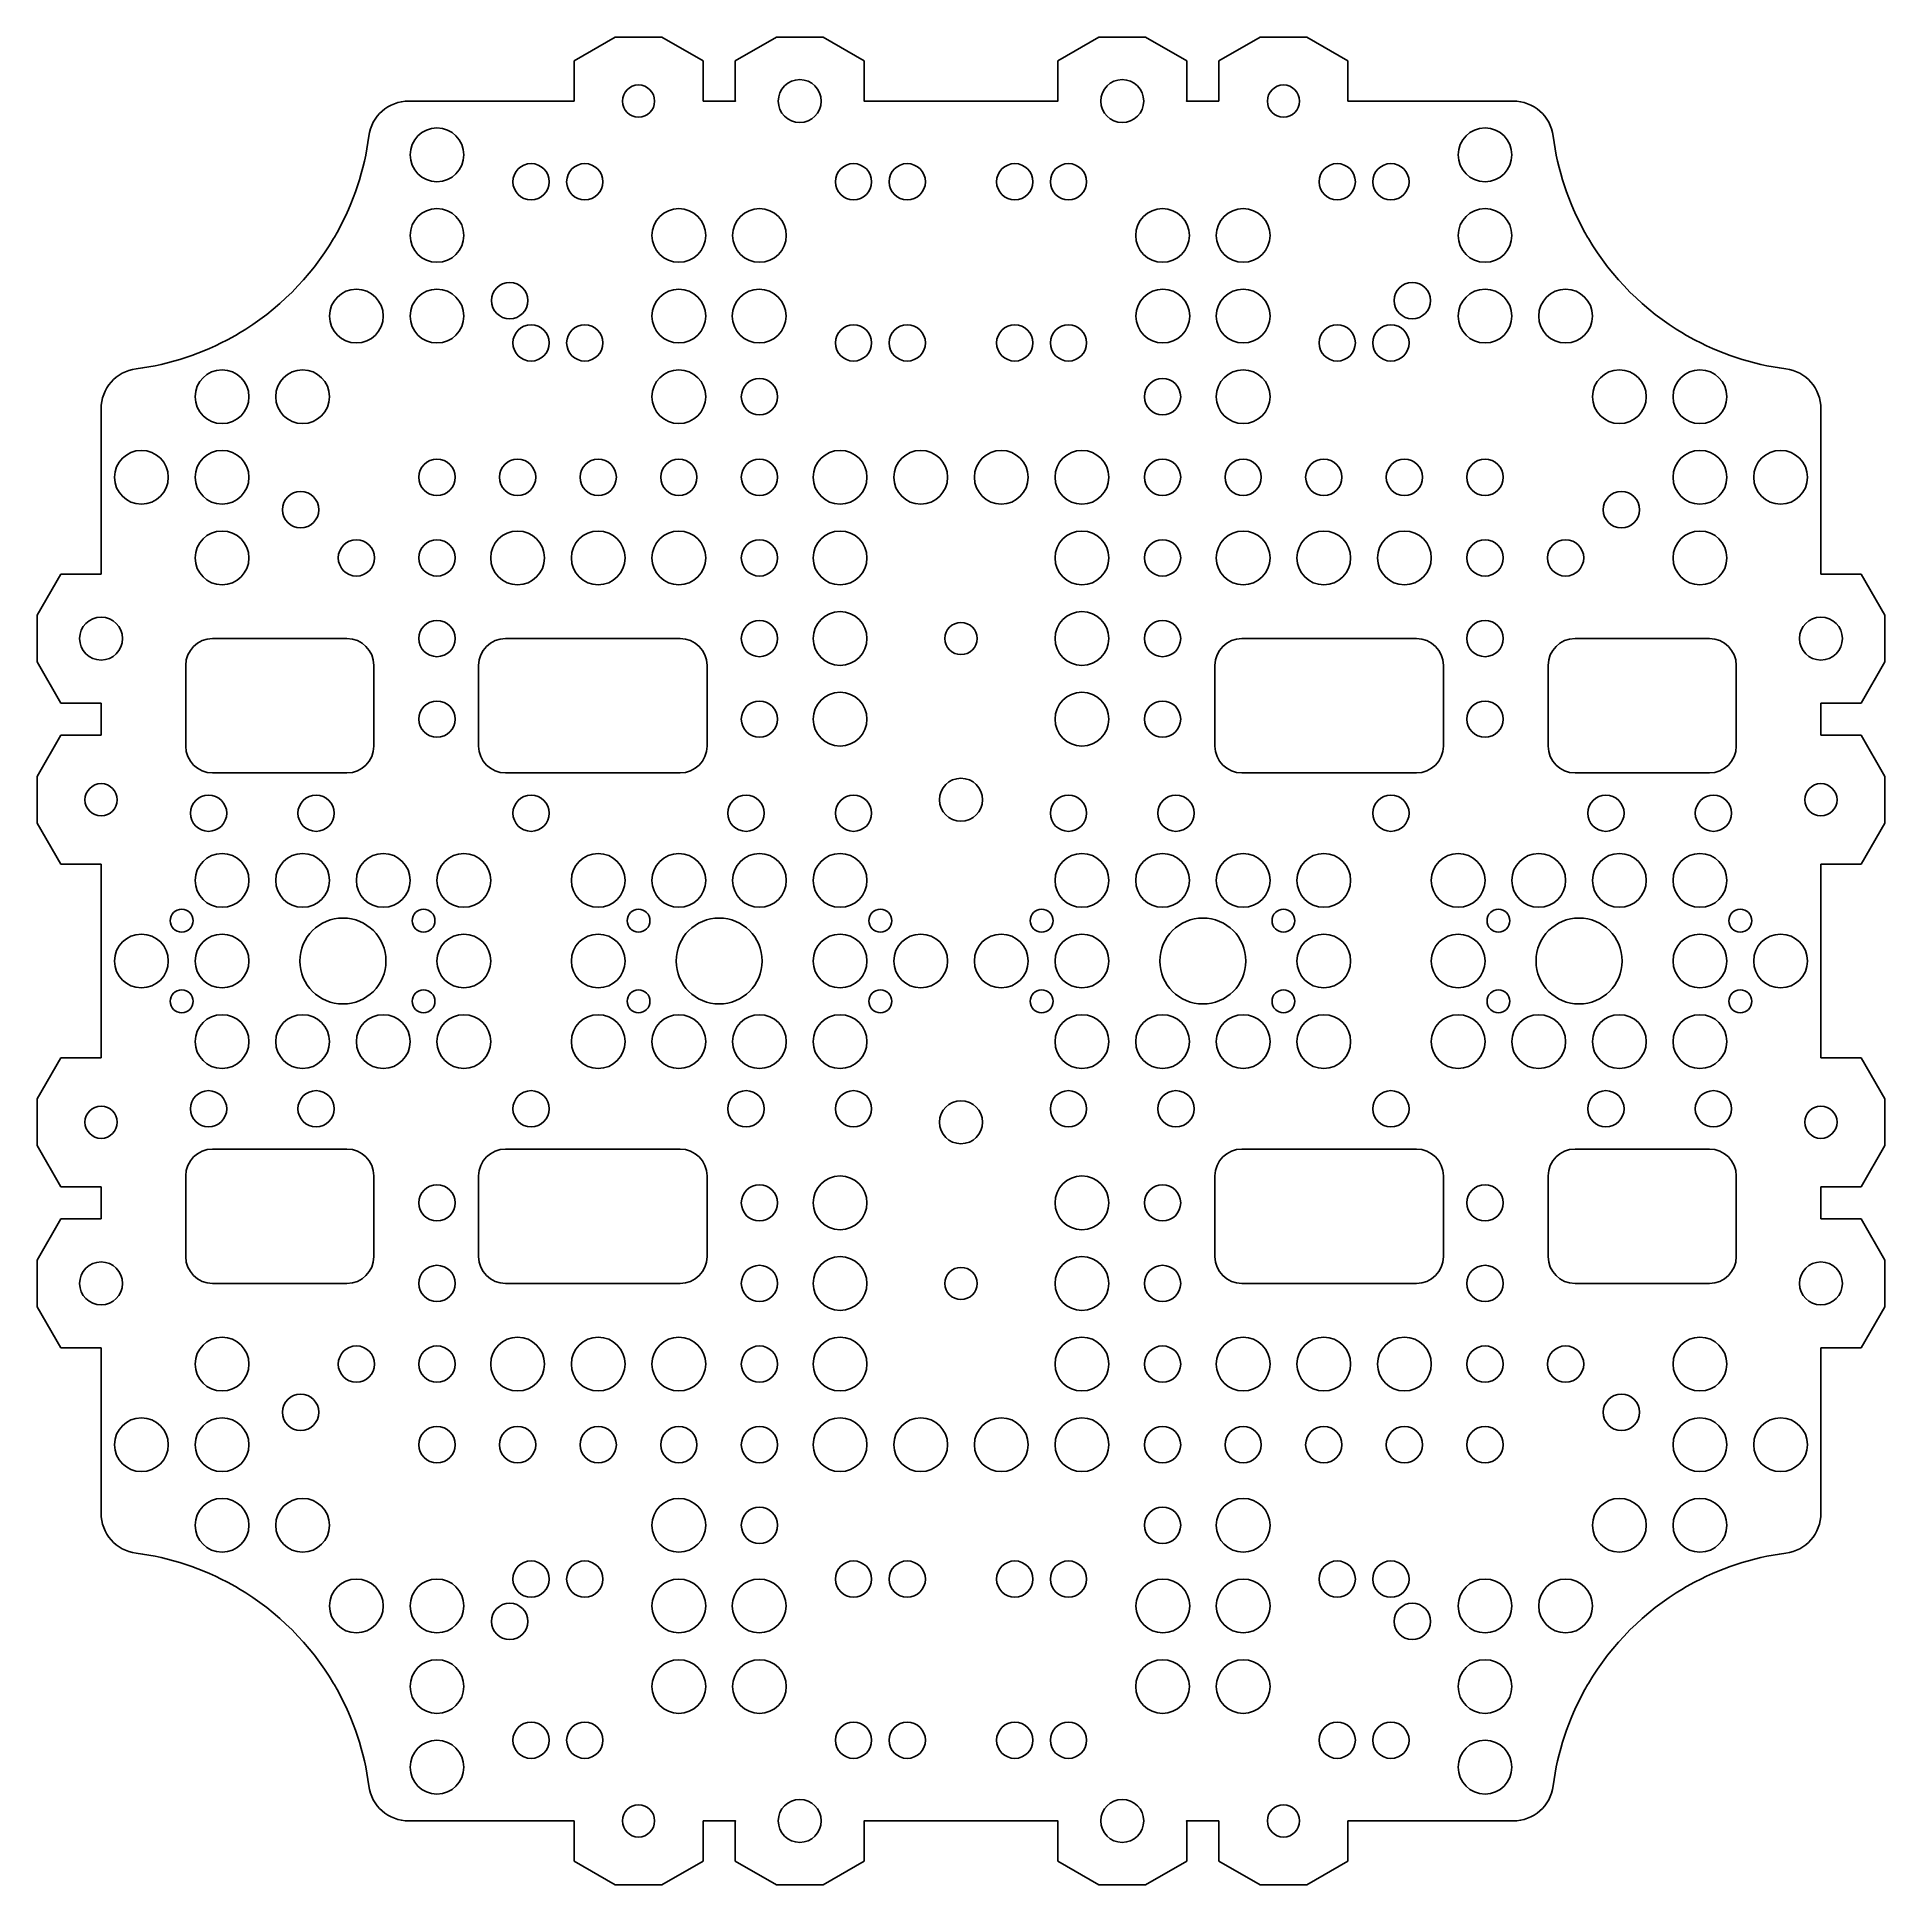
# Model space of a CAD drawing. Header units: millimetres. Extents: x -69 to 69, y -69 to 69.
import ezdxf

# ---------------------------------------------------------------- set-up
doc = ezdxf.new("R2010")
doc.units = ezdxf.units.MM
doc.header["$PDSIZE"] = -1

msp = doc.modelspace()

# ---------------------------------------------------------------- linework, layer by layer
at = {"color": 7, "linetype": 'Continuous', "lineweight": 25}
for p, q in [((-28.8, 67), (-25.73, 68.77)), ((28.8, 67), (25.73, 68.77)), ((-25.73, 68.77), (-22.27, 68.77)), ((-22.27, 68.77), (-19.2, 67)), ((-13.73, 68.77), (-16.8, 67)), ((-13.73, 68.77), (-10.27, 68.77)), ((-7.2, 67), (-10.27, 68.77)), ((7.2, 67), (10.27, 68.77)), ((13.73, 68.77), (10.27, 68.77)), ((13.73, 68.77), (16.8, 67)), ((22.27, 68.77), (19.2, 67)), ((25.73, 68.77), (22.27, 68.77)), ((-28.8, 66.77), (-28.8, 64)), ((-19.2, 66.77), (-19.2, 64)), ((-16.8, 64), (-16.8, 67)), ((-7.2, 64), (-7.2, 67)), ((7.2, 64), (7.2, 67)), ((16.8, 64), (16.8, 67)), ((19.2, 66.77), (19.2, 64)), ((28.8, 66.77), (28.8, 64)), ((-41.1, 64), (-28.8, 64)), ((41.1, 64), (28.8, 64)), ((-64, 28.8), (-64, 41.1)), ((64, 28.8), (64, 41.1)), ((-67, 28.8), (-68.77, 25.73)), ((-64, 28.8), (-67, 28.8)), ((64, 28.8), (67, 28.8)), ((67, 28.8), (68.77, 25.73)), ((-68.77, 22.27), (-68.77, 25.73)), ((68.77, 22.27), (68.77, 25.73)), ((-45.7, 24), (-55.7, 24)), ((-20.9, 24), (-33.9, 24)), ((20.9, 24), (33.9, 24)), ((45.7, 24), (55.7, 24)), ((-68.77, 22.27), (-67, 19.2)), ((68.77, 22.27), (67, 19.2)), ((-57.7, 22), (-57.7, 16)), ((-43.7, 16), (-43.7, 22)), ((-35.9, 22), (-35.9, 16)), ((-18.9, 16), (-18.9, 22)), ((18.9, 16), (18.9, 22)), ((35.9, 22), (35.9, 16)), ((43.7, 16), (43.7, 22)), ((57.7, 22), (57.7, 16)), ((-64, 19.2), (-67, 19.2)), ((-64, 16.8), (-64, 19.2)), ((64, 16.8), (64, 19.2)), ((64, 19.2), (67, 19.2)), ((-68.77, 13.73), (-67, 16.8)), ((-66.77, 16.8), (-64, 16.8)), ((66.77, 16.8), (64, 16.8)), ((68.77, 13.73), (67, 16.8)), ((-55.7, 14), (-45.7, 14)), ((-33.9, 14), (-20.9, 14)), ((33.9, 14), (20.9, 14)), ((55.7, 14), (45.7, 14)), ((-68.77, 10.27), (-68.77, 13.73)), ((68.77, 10.27), (68.77, 13.73)), ((-67, 7.2), (-68.77, 10.27)), ((67, 7.2), (68.77, 10.27)), ((-64, 7.2), (-66.77, 7.2)), ((64, 7.2), (66.77, 7.2)), ((-67, -7.2), (-68.77, -10.27)), ((-64, -7.2), (-66.77, -7.2)), ((64, -7.2), (66.77, -7.2)), ((67, -7.2), (68.77, -10.27)), ((-68.77, -10.27), (-68.77, -13.73)), ((68.77, -10.27), (68.77, -13.73)), ((-68.77, -13.73), (-67, -16.8)), ((68.77, -13.73), (67, -16.8)), ((-55.7, -14), (-45.7, -14)), ((-33.9, -14), (-20.9, -14)), ((33.9, -14), (20.9, -14)), ((55.7, -14), (45.7, -14)), ((-57.7, -22), (-57.7, -16)), ((-43.7, -16), (-43.7, -22)), ((-35.9, -22), (-35.9, -16)), ((-18.9, -16), (-18.9, -22)), ((18.9, -16), (18.9, -22)), ((35.9, -22), (35.9, -16)), ((43.7, -16), (43.7, -22)), ((57.7, -22), (57.7, -16)), ((-66.77, -16.8), (-64, -16.8)), ((-64, -16.8), (-64, -19.2)), ((66.77, -16.8), (64, -16.8)), ((64, -16.8), (64, -19.2)), ((-68.77, -22.27), (-67, -19.2)), ((-64, -19.2), (-67, -19.2)), ((64, -19.2), (67, -19.2)), ((68.77, -22.27), (67, -19.2)), ((-68.77, -22.27), (-68.77, -25.73)), ((68.77, -22.27), (68.77, -25.73)), ((-45.7, -24), (-55.7, -24)), ((-20.9, -24), (-33.9, -24)), ((20.9, -24), (33.9, -24)), ((45.7, -24), (55.7, -24)), ((-67, -28.8), (-68.77, -25.73)), ((67, -28.8), (68.77, -25.73)), ((-64, -28.8), (-67, -28.8)), ((-64, -28.8), (-64, -41.1)), ((64, -28.8), (64, -41.1)), ((64, -28.8), (67, -28.8)), ((-41.1, -64), (-28.8, -64)), ((-28.8, -66.77), (-28.8, -64)), ((-19.2, -66.77), (-19.2, -64)), ((-16.8, -64), (-16.8, -67)), ((-7.2, -64), (-7.2, -67)), ((7.2, -64), (7.2, -67)), ((16.8, -64), (16.8, -67)), ((19.2, -66.77), (19.2, -64)), ((28.8, -66.77), (28.8, -64)), ((41.1, -64), (28.8, -64)), ((-28.8, -67), (-25.73, -68.77)), ((-22.27, -68.77), (-19.2, -67)), ((-13.73, -68.77), (-16.8, -67)), ((-7.2, -67), (-10.27, -68.77)), ((7.2, -67), (10.27, -68.77)), ((13.73, -68.77), (16.8, -67)), ((22.27, -68.77), (19.2, -67)), ((28.8, -67), (25.73, -68.77)), ((-25.73, -68.77), (-22.27, -68.77)), ((-13.73, -68.77), (-10.27, -68.77)), ((13.73, -68.77), (10.27, -68.77)), ((25.73, -68.77), (22.27, -68.77))]:
    msp.add_line(p, q, dxfattribs=at)
for p, q in [((-16.8, 64), (-19.2, 64)), ((-3, 64), (-7.2, 64)), ((-3, 64), (3, 64)), ((3, 64), (7.2, 64)), ((16.8, 64), (19.2, 64)), ((-64, 7.2), (-64, -7.2)), ((64, 7.2), (64, -7.2)), ((-16.8, -64), (-19.2, -64)), ((-3, -64), (-7.2, -64)), ((-3, -64), (3, -64)), ((3, -64), (7.2, -64)), ((16.8, -64), (19.2, -64))]:
    msp.add_line(p, q)
for centre, radius in [((-24, 64), 1.2), ((-12, 64), 1.6), ((12, 64), 1.6), ((24, 64), 1.2), ((-39, 60), 2), ((39, 60), 2), ((-32, 58), 1.35), ((-28, 58), 1.35), ((-8, 58), 1.35), ((-4, 58), 1.35), ((4, 58), 1.35), ((8, 58), 1.35), ((28, 58), 1.35), ((32, 58), 1.35), ((-39, 54), 2), ((-21, 54), 2), ((-15, 54), 2), ((15, 54), 2), ((21, 54), 2), ((39, 54), 2), ((-45, 48), 2), ((-39, 48), 2), ((-21, 48), 2), ((-15.02, 48), 2), ((15.02, 48), 2), ((21, 48), 2), ((39, 48), 2), ((45, 48), 2), ((-32, 46), 1.35), ((-28, 46), 1.35), ((-8, 46), 1.35), ((-4, 46), 1.35), ((4, 46), 1.35), ((8, 46), 1.35), ((28, 46), 1.35), ((32, 46), 1.35), ((-55, 42), 2), ((-49, 42), 2), ((-21, 42), 2), ((-15, 42), 1.35), ((15, 42), 1.35), ((21, 42), 2), ((49, 42), 2), ((55, 42), 2), ((-61, 36), 2), ((-55, 36), 2), ((-39, 36), 1.35), ((-33, 36), 1.35), ((-27, 36), 1.35), ((-21, 36), 1.35), ((-15, 36), 1.35), ((-9, 36), 2), ((-3, 36), 2), ((3, 36), 2), ((9, 36), 2), ((15, 36), 1.35), ((21, 36), 1.35), ((27, 36), 1.35), ((33, 36), 1.35), ((39, 36), 1.35), ((55, 36), 2), ((61, 36), 2), ((-49.15, 33.59), 1.35), ((49.15, 33.59), 1.35), ((-55, 30), 2), ((-33, 30), 2), ((-27, 30), 2), ((-21, 30), 2), ((-9, 30), 2), ((9, 30), 2), ((21, 30), 2), ((27, 30), 2), ((33, 30), 2), ((55, 30), 2), ((-45, 30), 1.35), ((-39, 30), 1.35), ((-15, 30), 1.35), ((15, 30), 1.35), ((39, 30), 1.35), ((45, 30), 1.35), ((-64, 24), 1.6), ((-39, 24), 1.35), ((-15, 24), 1.35), ((-9, 24), 2), ((0, 24), 1.2), ((9, 24), 2), ((15, 24), 1.35), ((39, 24), 1.35), ((64, 24), 1.6), ((-39, 18), 1.35), ((-15, 18), 1.35), ((-9, 18), 2), ((9, 18), 2), ((15, 18), 1.35), ((39, 18), 1.35), ((-64, 12), 1.2), ((0, 12), 1.6), ((64, 12), 1.2), ((-56, 11), 1.35), ((-48, 11), 1.35), ((-32, 11), 1.35), ((-16, 11), 1.35), ((-8, 11), 1.35), ((8, 11), 1.35), ((16, 11), 1.35), ((32, 11), 1.35), ((48, 11), 1.35), ((56, 11), 1.35), ((-55, 6), 2), ((-49, 6), 2), ((-43, 6), 2), ((-37, 6), 2), ((-27, 6), 2), ((-21, 6), 2), ((-15, 6), 2), ((-9, 6), 2), ((9, 6), 2), ((15, 6), 2), ((21, 6), 2), ((27, 6), 2), ((37, 6), 2), ((43, 6), 2), ((49, 6), 2), ((55, 6), 2), ((-58, 3), 0.85), ((-46, 0), 3.2), ((-40, 3), 0.85), ((-24, 3), 0.85), ((-18, 0), 3.2), ((-6, 3), 0.85), ((6, 3), 0.85), ((18, 0), 3.2), ((24, 3), 0.85), ((40, 3), 0.85), ((46, 0), 3.2), ((58, 3), 0.85), ((-61, 0), 2), ((-55, 0), 2), ((-37, 0), 2), ((-27, 0), 2), ((-9, 0), 2), ((-3, 0), 2), ((3, 0), 2), ((9, 0), 2), ((27, 0), 2), ((37, 0), 2), ((55, 0), 2), ((61, 0), 2), ((-58, -3), 0.85), ((-40, -3), 0.85), ((-24, -3), 0.85), ((-6, -3), 0.85), ((6, -3), 0.85), ((24, -3), 0.85), ((40, -3), 0.85), ((58, -3), 0.85), ((-55, -6), 2), ((-49, -6), 2), ((-43, -6), 2), ((-37, -6), 2), ((-27, -6), 2), ((-21, -6), 2), ((-15, -6), 2), ((-9, -6), 2), ((9, -6), 2), ((15, -6), 2), ((21, -6), 2), ((27, -6), 2), ((37, -6), 2), ((43, -6), 2), ((49, -6), 2), ((55, -6), 2), ((-64, -12), 1.2), ((-56, -11), 1.35), ((-48, -11), 1.35), ((-32, -11), 1.35), ((-16, -11), 1.35), ((-8, -11), 1.35), ((0, -12), 1.6), ((8, -11), 1.35), ((16, -11), 1.35), ((32, -11), 1.35), ((48, -11), 1.35), ((56, -11), 1.35), ((64, -12), 1.2), ((-9, -18), 2), ((9, -18), 2), ((-39, -18), 1.35), ((-15, -18), 1.35), ((15, -18), 1.35), ((39, -18), 1.35), ((-9, -24), 2), ((9, -24), 2), ((-64, -24), 1.6), ((-39, -24), 1.35), ((-15, -24), 1.35), ((0, -24), 1.2), ((15, -24), 1.35), ((39, -24), 1.35), ((64, -24), 1.6), ((-55, -30), 2), ((-45, -30), 1.35), ((-39, -30), 1.35), ((-33, -30), 2), ((-27, -30), 2), ((-21, -30), 2), ((-15, -30), 1.35), ((-9, -30), 2), ((9, -30), 2), ((15, -30), 1.35), ((21, -30), 2), ((27, -30), 2), ((33, -30), 2), ((39, -30), 1.35), ((45, -30), 1.35), ((55, -30), 2), ((-49.15, -33.59), 1.35), ((49.15, -33.59), 1.35), ((-61, -36), 2), ((-55, -36), 2), ((-9, -36), 2), ((-3, -36), 2), ((3, -36), 2), ((9, -36), 2), ((55, -36), 2), ((61, -36), 2), ((-39, -36), 1.35), ((-33, -36), 1.35), ((-27, -36), 1.35), ((-21, -36), 1.35), ((-15, -36), 1.35), ((15, -36), 1.35), ((21, -36), 1.35), ((27, -36), 1.35), ((33, -36), 1.35), ((39, -36), 1.35), ((-55, -42), 2), ((-49, -42), 2), ((-21, -42), 2), ((-15, -42), 1.35), ((15, -42), 1.35), ((21, -42), 2), ((49, -42), 2), ((55, -42), 2), ((-32, -46), 1.35), ((-28, -46), 1.35), ((-8, -46), 1.35), ((-4, -46), 1.35), ((4, -46), 1.35), ((8, -46), 1.35), ((28, -46), 1.35), ((32, -46), 1.35), ((-45, -48), 2), ((-39, -48), 2), ((-21, -48), 2), ((-15.02, -48), 2), ((15.02, -48), 2), ((21, -48), 2), ((39, -48), 2), ((45, -48), 2), ((-39, -54), 2), ((-21, -54), 2), ((-15, -54), 2), ((15, -54), 2), ((21, -54), 2), ((39, -54), 2), ((-32, -58), 1.35), ((-28, -58), 1.35), ((-8, -58), 1.35), ((-4, -58), 1.35), ((4, -58), 1.35), ((8, -58), 1.35), ((28, -58), 1.35), ((32, -58), 1.35), ((-39, -60), 2), ((39, -60), 2), ((-24, -64), 1.2), ((-12, -64), 1.6), ((12, -64), 1.6), ((24, -64), 1.2)]:
    msp.add_circle(centre, radius, dxfattribs=at)
for centre in [(-33.59, 49.15), (33.59, 49.15), (-33.59, -49.15), (33.59, -49.15)]:
    msp.add_circle(centre, 1.35)
for centre, radius, start, end in [((-41.1, 61), 3, 90, 172.5379), ((41.1, 61), 3, 7.4621, 90), ((-64, 64), 20.1, 330.8805, 352.5379), ((64, 64), 20.1, 187.4621, 209.1195), ((-64, 64), 20.1, 300.5961, 329.4039), ((64, 64), 20.1, 210.5961, 239.4039), ((-64, 64), 20.1, 277.4621, 299.1195), ((64, 64), 20.1, 240.8805, 262.5379), ((-61, 41.1), 3, 97.4621, 180), ((61, 41.1), 3, 360, 82.5379), ((-55.7, 22), 2, 90, 180), ((-45.7, 22), 2, 360, 90), ((-33.9, 22), 2, 90, 180), ((-20.9, 22), 2, 360, 90), ((20.9, 22), 2, 90, 180), ((33.9, 22), 2, 360, 90), ((45.7, 22), 2, 90, 180), ((55.7, 22), 2, 360, 90), ((-55.7, 16), 2, 180, 270), ((-45.7, 16), 2, 270, 360), ((-33.9, 16), 2, 180, 270), ((-20.9, 16), 2, 270, 360), ((20.9, 16), 2, 180, 270), ((33.9, 16), 2, 270, 360), ((45.7, 16), 2, 180, 270), ((55.7, 16), 2, 270, 360), ((-55.7, -16), 2, 90, 180), ((-45.7, -16), 2, 0, 90), ((-33.9, -16), 2, 90, 180), ((-20.9, -16), 2, 0, 90), ((20.9, -16), 2, 90, 180), ((33.9, -16), 2, 0, 90), ((45.7, -16), 2, 90, 180), ((55.7, -16), 2, 0, 90), ((-55.7, -22), 2, 180, 270), ((-45.7, -22), 2, 270, 0), ((-33.9, -22), 2, 180, 270), ((-20.9, -22), 2, 270, 0), ((20.9, -22), 2, 180, 270), ((33.9, -22), 2, 270, 0), ((45.7, -22), 2, 180, 270), ((55.7, -22), 2, 270, 0), ((-61, -41.1), 3, 180, 262.5379), ((61, -41.1), 3, 277.4621, 0), ((-64, -64), 20.1, 60.8805, 82.5379), ((64, -64), 20.1, 97.4621, 119.1195), ((-64, -64), 20.1, 30.5961, 59.4039), ((64, -64), 20.1, 120.5961, 149.4039), ((-64, -64), 20.1, 7.4621, 29.1195), ((64, -64), 20.1, 150.8805, 172.5379), ((-41.1, -61), 3, 187.4621, 270), ((41.1, -61), 3, 270, 352.5379)]:
    msp.add_arc(centre, radius, start, end, dxfattribs=at)
for points, knots in [([(-28.8, 66.77), (-28.8, 66.79), (-28.8, 66.83), (-28.8, 66.87), (-28.8, 66.91), (-28.8, 66.95), (-28.8, 66.99), (-28.8, 67), (-28.8, 67)], [0, 0, 0, 0, 0.1409265, 0.2716224, 0.3922859, 0.5031698, 0.7482974, 1, 1, 1, 1]), ([(-19.2, 66.77), (-19.2, 66.8), (-19.2, 66.84), (-19.2, 66.9), (-19.2, 66.95), (-19.2, 66.98), (-19.2, 67), (-19.2, 67), (-19.2, 67)], [0, 0, 0, 0, 0.182434, 0.352352, 0.514026, 0.672393, 0.832697, 1, 1, 1, 1]), ([(19.2, 66.77), (19.2, 66.8), (19.2, 66.84), (19.2, 66.9), (19.2, 66.95), (19.2, 66.98), (19.2, 67), (19.2, 67), (19.2, 67)], [0, 0, 0, 0, 0.182434, 0.352352, 0.514026, 0.672393, 0.832697, 1, 1, 1, 1]), ([(28.8, 66.77), (28.8, 66.79), (28.8, 66.83), (28.8, 66.87), (28.8, 66.91), (28.8, 66.95), (28.8, 66.99), (28.8, 67), (28.8, 67)], [0, 0, 0, 0, 0.1409265, 0.2716224, 0.3922859, 0.5031698, 0.7482974, 1, 1, 1, 1]), ([(-66.77, 16.8), (-66.8, 16.8), (-66.84, 16.8), (-66.9, 16.8), (-66.95, 16.8), (-66.98, 16.8), (-67, 16.8), (-67, 16.8), (-67, 16.8)], [0, 0, 0, 0, 0.182434, 0.352352, 0.514026, 0.672393, 0.832697, 1, 1, 1, 1]), ([(66.77, 16.8), (66.8, 16.8), (66.84, 16.8), (66.9, 16.8), (66.95, 16.8), (66.98, 16.8), (67, 16.8), (67, 16.8), (67, 16.8)], [0, 0, 0, 0, 0.182434, 0.352352, 0.514026, 0.672393, 0.832697, 1, 1, 1, 1]), ([(-66.77, 7.2), (-66.79, 7.2), (-66.83, 7.2), (-66.87, 7.2), (-66.91, 7.2), (-66.95, 7.2), (-66.99, 7.2), (-67, 7.2), (-67, 7.2)], [0, 0, 0, 0, 0.140927, 0.271622, 0.392286, 0.50317, 0.748297, 1, 1, 1, 1]), ([(66.77, 7.2), (66.79, 7.2), (66.83, 7.2), (66.87, 7.2), (66.91, 7.2), (66.95, 7.2), (66.99, 7.2), (67, 7.2), (67, 7.2)], [0, 0, 0, 0, 0.140927, 0.271622, 0.392286, 0.50317, 0.748297, 1, 1, 1, 1]), ([(-66.77, -7.2), (-66.79, -7.2), (-66.83, -7.2), (-66.87, -7.2), (-66.91, -7.2), (-66.95, -7.2), (-66.99, -7.2), (-67, -7.2), (-67, -7.2)], [0, 0, 0, 0, 0.140927, 0.271622, 0.392286, 0.50317, 0.748297, 1, 1, 1, 1]), ([(66.77, -7.2), (66.79, -7.2), (66.83, -7.2), (66.87, -7.2), (66.91, -7.2), (66.95, -7.2), (66.99, -7.2), (67, -7.2), (67, -7.2)], [0, 0, 0, 0, 0.140927, 0.271622, 0.392286, 0.50317, 0.748297, 1, 1, 1, 1]), ([(-66.77, -16.8), (-66.8, -16.8), (-66.84, -16.8), (-66.9, -16.8), (-66.95, -16.8), (-66.98, -16.8), (-67, -16.8), (-67, -16.8), (-67, -16.8)], [0, 0, 0, 0, 0.182434, 0.352352, 0.514026, 0.672393, 0.832697, 1, 1, 1, 1]), ([(66.77, -16.8), (66.8, -16.8), (66.84, -16.8), (66.9, -16.8), (66.95, -16.8), (66.98, -16.8), (67, -16.8), (67, -16.8), (67, -16.8)], [0, 0, 0, 0, 0.182434, 0.352352, 0.514026, 0.672393, 0.832697, 1, 1, 1, 1]), ([(-28.8, -66.77), (-28.8, -66.79), (-28.8, -66.83), (-28.8, -66.87), (-28.8, -66.91), (-28.8, -66.95), (-28.8, -66.99), (-28.8, -67), (-28.8, -67)], [0, 0, 0, 0, 0.1409265, 0.2716224, 0.3922859, 0.5031698, 0.7482974, 1, 1, 1, 1]), ([(-19.2, -66.77), (-19.2, -66.8), (-19.2, -66.84), (-19.2, -66.9), (-19.2, -66.95), (-19.2, -66.98), (-19.2, -67), (-19.2, -67), (-19.2, -67)], [0, 0, 0, 0, 0.182434, 0.352352, 0.514026, 0.672393, 0.832697, 1, 1, 1, 1]), ([(19.2, -66.77), (19.2, -66.8), (19.2, -66.84), (19.2, -66.9), (19.2, -66.95), (19.2, -66.98), (19.2, -67), (19.2, -67), (19.2, -67)], [0, 0, 0, 0, 0.182434, 0.352352, 0.514026, 0.672393, 0.832697, 1, 1, 1, 1]), ([(28.8, -66.77), (28.8, -66.79), (28.8, -66.83), (28.8, -66.87), (28.8, -66.91), (28.8, -66.95), (28.8, -66.99), (28.8, -67), (28.8, -67)], [0, 0, 0, 0, 0.1409265, 0.2716224, 0.3922859, 0.5031698, 0.7482974, 1, 1, 1, 1])]:
    msp.add_open_spline(points, degree=3, knots=knots, dxfattribs=at)
for points in [[(-46.44, 54.22), (-46.52, 54.07), (-46.61, 53.92), (-46.7, 53.77)], [(46.44, 54.22), (46.52, 54.07), (46.61, 53.92), (46.7, 53.77)], [(-53.77, 46.7), (-53.92, 46.61), (-54.07, 46.52), (-54.22, 46.44)], [(53.77, 46.7), (53.92, 46.61), (54.07, 46.52), (54.22, 46.44)], [(-53.77, -46.7), (-53.92, -46.61), (-54.07, -46.52), (-54.22, -46.44)], [(53.77, -46.7), (53.92, -46.61), (54.07, -46.52), (54.22, -46.44)], [(-46.44, -54.22), (-46.52, -54.07), (-46.61, -53.92), (-46.7, -53.77)], [(46.44, -54.22), (46.52, -54.07), (46.61, -53.92), (46.7, -53.77)]]:
    msp.add_open_spline(points, degree=3, dxfattribs=at)
for p in [(-16.8, 64), (-7.2, 64), (7.2, 64), (16.8, 64), (-16.8, -64), (-7.2, -64), (7.2, -64), (16.8, -64)]:
    msp.add_point(p)

doc.saveas('drawing.dxf')
